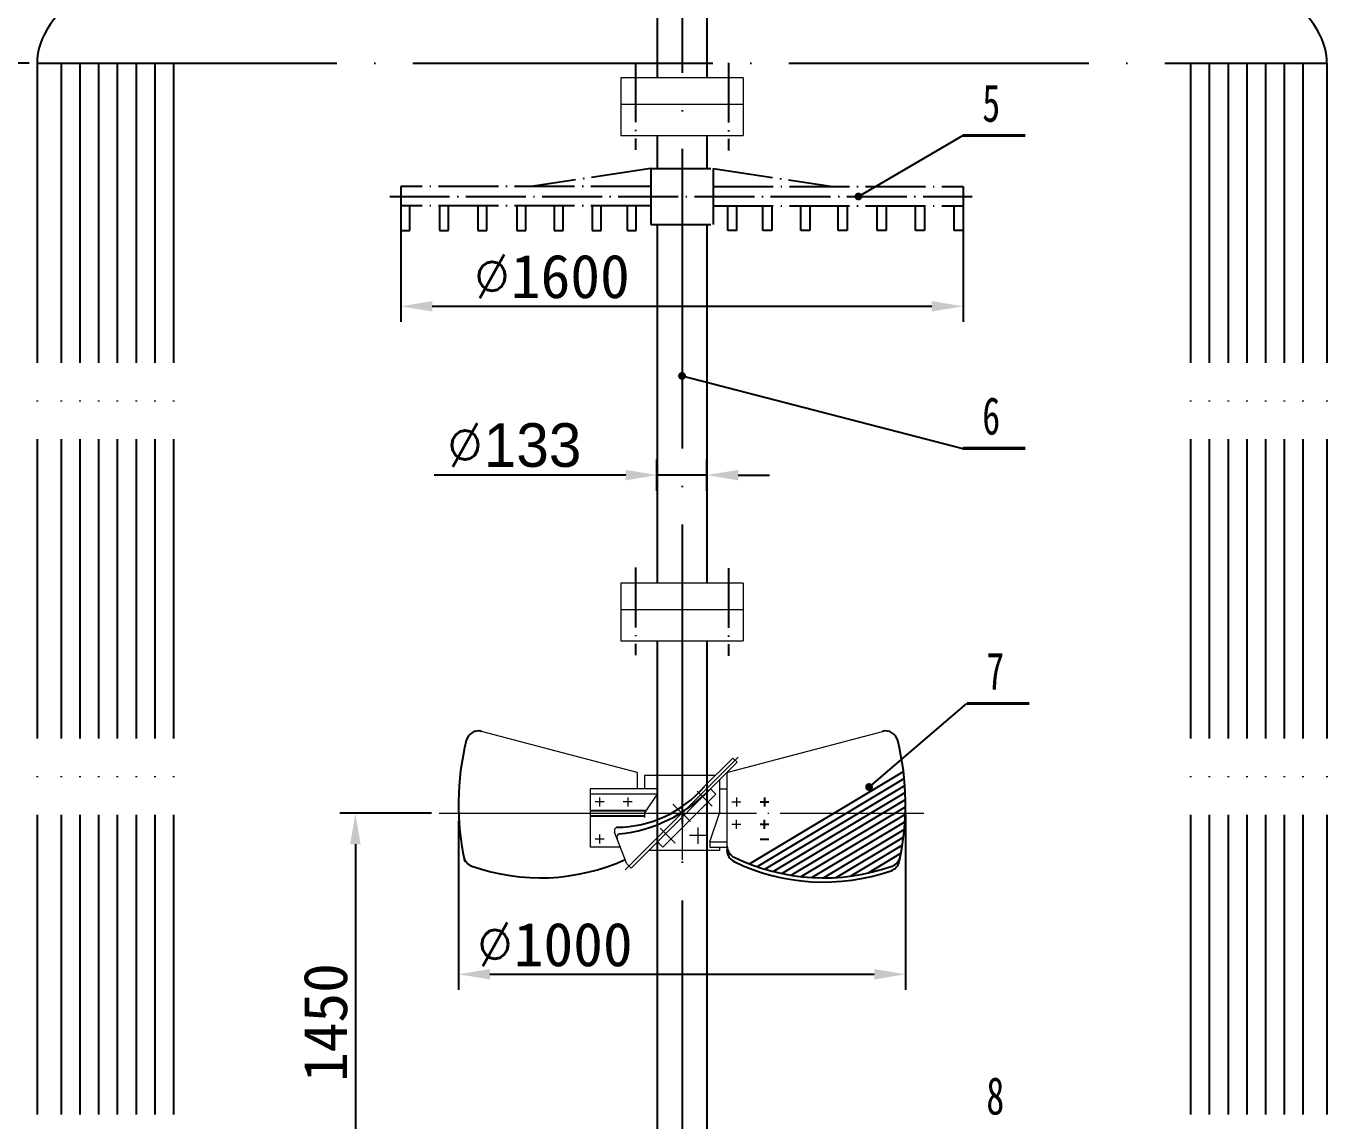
# Model space of a CAD drawing. Header units: millimetres. Extents: x 40412 to 42354, y 12295 to 14480.
# Drawn here: x 42004.4 to 42108.6, y 14288.7 to 14376.5 of the extents above; entities that cross this region are included whole.
import ezdxf
from ezdxf.enums import TextEntityAlignment as Align

# ---------------------------------------------------------------- set-up
doc = ezdxf.new("R2010")
doc.units = ezdxf.units.MM
doc.linetypes.add('ACAD_ISO04W100', pattern=[30, 24, -3, 0, -3])
doc.linetypes.add('CENTER', pattern=[50.8, 31.75, -6.35, 6.35, -6.35])
for name, color, linetype in [('1-dim', 7, 'Continuous'), ('3', 7, 'CENTER'), ('DIM', 7, 'Continuous'), ('RAHMEN025', 7, 'Continuous')]:
    doc.layers.add(name, color=color, linetype=linetype)
doc.layers.add('line', color=7, linetype='Continuous', lineweight=13)
doc.styles.add('cc', font='SIMFANG.TTF')
doc.styles.get("Standard").update_dxf_attribs({"font": 'simplex.shx'})
doc.styles.add('STYLE3', font='SimSun.ttf', dxfattribs={"height": 3.5})
doc.dimstyles.new('DIN', dxfattribs={"dimtxt": 3.5, "dimasz": 2.5, "dimexe": 1.25, "dimexo": 0.625, "dimtad": 1, "dimdec": 4, "dimdsep": 46, "dimlunit": 1, "dimtxsty": 'STYLE3', "dimcen": 2.5, "dimadec": 0, "dimazin": 0, "dimtfac": 1, "dimtdec": 4, "dimtmove": 0, "dimatfit": 1, "dimfxl": 0, "dimtvp": 1, "dimtolj": 1, "dimtzin": 0, "dimarcsym": 0})
doc.dimstyles.new('ISO-25', dxfattribs={"dimtxt": 2.5, "dimasz": 2.5, "dimexe": 1.25, "dimexo": 0.625, "dimtad": 1, "dimtxsty": 'Standard', "dimcen": 2.5, "dimadec": 0, "dimazin": 0, "dimtfac": 1, "dimtmove": 0, "dimatfit": 3, "dimfxl": 0, "dimarcsym": 0})
doc.dimstyles.new('基本尺寸', dxfattribs={"dimtxt": 2.5, "dimasz": 6, "dimexe": 2, "dimexo": 0.625, "dimgap": 0.25, "dimtad": 1, "dimtih": 1, "dimtoh": 1, "dimdec": 3, "dimlfac": 4, "dimzin": 9, "dimdsep": 46, "dimtxsty": 'Standard', "dimcen": 2.5, "dimazin": 2, "dimtp": 0.021, "dimtm": 0.002, "dimtfac": 0.67, "dimtdec": 3, "dimtmove": 0, "dimatfit": 3, "dimldrblk": 'NONE', "dimfxl": 0, "dimtolj": 1, "dimtzin": 9, "dimarcsym": 0})

# ---------------------------------------------------------------- blocks, each defined once
blk = doc.blocks.new('*D4')
at = {"layer": '1-dim', "color": 0, "lineweight": -2}
for p, q in [((42054.91, 14339.24), (42054.91, 14341.74)), ((42058.91, 14339.24), (42058.91, 14341.74)), ((42052.41, 14340.49), (42037.08, 14340.49)), ((42058.91, 14340.49), (42054.91, 14340.49)), ((42061.41, 14340.49), (42063.91, 14340.49))]:
    blk.add_line(p, q, dxfattribs=at)
at = {"layer": '1-dim', "color": 0}
for points in [[(42052.41, 14340.91), (42052.41, 14340.07), (42054.91, 14340.49)], [(42061.41, 14340.91), (42061.41, 14340.07), (42058.91, 14340.49)]]:
    blk.add_solid(points, dxfattribs=at)
at = {"layer": 'Defpoints', "color": 0}
for p in [(42058.91, 14340.49), (42054.91, 14338.62), (42058.91, 14338.62)]:
    blk.add_point(p, dxfattribs=at)
at = {"layer": '1-dim', "color": 0, "insert": (42043.45, 14342.87), "char_height": 3.5, "attachment_point": 5, "style": 'STYLE3'}
blk.add_mtext('\\A1;{\\Fsimplex.shx|c1;%%c\\f??|b0|i0|c0|p54;133}', dxfattribs=at)
blk = doc.blocks.new('*D5')
at = {"layer": '1-dim', "color": 0, "lineweight": -2}
for p, q in [((42054.29, 14391.23), (41982.64, 14391.23)), ((41983.89, 14388.73), (41983.89, 14217.03)), ((42033.18, 14214.53), (41982.64, 14214.53))]:
    blk.add_line(p, q, dxfattribs=at)
at = {"layer": '1-dim', "color": 0}
for points in [[(41983.47, 14388.73), (41984.31, 14388.73), (41983.89, 14391.23)], [(41983.47, 14217.03), (41984.31, 14217.03), (41983.89, 14214.53)]]:
    blk.add_solid(points, dxfattribs=at)
at = {"layer": 'Defpoints', "color": 0}
for p in [(42054.91, 14391.23), (41983.89, 14214.53), (42033.8, 14214.53)]:
    blk.add_point(p, dxfattribs=at)
at = {"layer": '1-dim', "color": 0, "insert": (41981.52, 14302.88), "char_height": 3.5, "attachment_point": 5, "rotation": 90, "style": 'STYLE3'}
blk.add_mtext('\\A1;6850', dxfattribs=at)
blk = doc.blocks.new('*D7')
at = {"layer": '1-dim', "color": 0, "lineweight": -2}
for p, q in [((42036.85, 14313.41), (42029.51, 14313.41)), ((42030.76, 14310.91), (42030.76, 14282.35)), ((42037.34, 14279.85), (42029.51, 14279.85))]:
    blk.add_line(p, q, dxfattribs=at)
at = {"layer": '1-dim', "color": 0}
for points in [[(42030.34, 14310.91), (42031.18, 14310.91), (42030.76, 14313.41)], [(42030.34, 14282.35), (42031.18, 14282.35), (42030.76, 14279.85)]]:
    blk.add_solid(points, dxfattribs=at)
at = {"layer": 'Defpoints', "color": 0}
for p in [(42037.47, 14313.41), (42030.76, 14279.85), (42037.96, 14279.85)]:
    blk.add_point(p, dxfattribs=at)
at = {"layer": '1-dim', "color": 0, "insert": (42028.38, 14296.63), "char_height": 3.5, "attachment_point": 5, "rotation": 90, "style": 'STYLE3'}
blk.add_mtext('\\A1;1450', dxfattribs=at)
blk = doc.blocks.new('*D12')
at = {"layer": '1-dim', "color": 0, "lineweight": -2}
for p, q in [((42004.65, 14373.48), (41994.24, 14373.48)), ((41995.49, 14370.98), (41995.49, 14232.18)), ((42004.65, 14229.68), (41994.24, 14229.68))]:
    blk.add_line(p, q, dxfattribs=at)
at = {"layer": '1-dim', "color": 0}
for points in [[(41995.07, 14370.98), (41995.9, 14370.98), (41995.49, 14373.48)], [(41995.07, 14232.18), (41995.9, 14232.18), (41995.49, 14229.68)]]:
    blk.add_solid(points, dxfattribs=at)
at = {"layer": 'Defpoints', "color": 0}
for p in [(42005.27, 14373.48), (41995.49, 14229.68), (42005.27, 14229.68)]:
    blk.add_point(p, dxfattribs=at)
at = {"layer": '1-dim', "color": 0, "insert": (41993.61, 14301.58), "char_height": 2.5, "attachment_point": 5, "rotation": 90}
blk.add_mtext('5500', dxfattribs=at)
blk = doc.blocks.new('CF法兰联轴器')
at = {"layer": 'line'}
for p, q in [((-4.9, 0), (-4.9, -4.61)), ((4.9, 0), (-4.9, 0)), ((4.9, 0), (4.9, -4.61)), ((-4.9, -2.12), (4.9, -2.12)), ((-4.9, -4.61), (4.9, -4.61))]:
    blk.add_line(p, q, dxfattribs=at)
at = {"layer": 'RAHMEN025', "linetype": 'ACAD_ISO04W100', "ltscale": 0.2}
for p, q in [((-3.72, 1.24), (-3.72, -5.77)), ((3.72, 1.21), (3.72, -5.83))]:
    blk.add_line(p, q, dxfattribs=at)
blk = doc.blocks.new('*D16')
at = {"layer": '1-dim', "color": 0, "lineweight": -2}
for p, q in [((42039.03, 14312.79), (42039.03, 14299.25)), ((42074.81, 14313.29), (42074.81, 14299.25)), ((42041.53, 14300.5), (42072.31, 14300.5))]:
    blk.add_line(p, q, dxfattribs=at)
at = {"layer": '1-dim', "color": 0}
for points in [[(42041.53, 14300.92), (42041.53, 14300.08), (42039.03, 14300.5)], [(42072.31, 14300.92), (42072.31, 14300.08), (42074.81, 14300.5)]]:
    blk.add_solid(points, dxfattribs=at)
at = {"layer": 'Defpoints', "color": 0}
for p in [(42074.81, 14313.92), (42039.03, 14313.41), (42074.81, 14300.5)]:
    blk.add_point(p, dxfattribs=at)
at = {"layer": '1-dim', "color": 0, "insert": (42046.7, 14302.87), "char_height": 3.5, "attachment_point": 5, "style": 'STYLE3'}
blk.add_mtext('\\A1;{\\Fsimplex.shx|c1;%%c}1000', dxfattribs=at)
blk = doc.blocks.new('*D17')
at = {"layer": '1-dim', "color": 0, "lineweight": -2}
for p, q in [((42034.41, 14361.43), (42034.41, 14352.76)), ((42079.41, 14361.18), (42079.41, 14352.76)), ((42036.91, 14354.01), (42076.91, 14354.01))]:
    blk.add_line(p, q, dxfattribs=at)
at = {"layer": '1-dim', "color": 0}
for points in [[(42036.91, 14354.43), (42036.91, 14353.59), (42034.41, 14354.01)], [(42076.91, 14354.43), (42076.91, 14353.59), (42079.41, 14354.01)]]:
    blk.add_solid(points, dxfattribs=at)
at = {"layer": 'Defpoints', "color": 0}
for p in [(42034.41, 14362.06), (42079.41, 14361.81), (42079.41, 14354.01)]:
    blk.add_point(p, dxfattribs=at)
at = {"layer": '1-dim', "color": 0, "insert": (42046.47, 14356.39), "char_height": 3.5, "attachment_point": 5, "style": 'STYLE3'}
blk.add_mtext('\\A1;{\\Fsimplex.shx|c1;%%c}1600', dxfattribs=at)

msp = doc.modelspace()

# ---------------------------------------------------------------- linework, layer by layer
at = {"linetype": 'ACAD_ISO04W100'}
msp.add_line((42056.91299, 14456.92171), (42056.91299, 14211.00429), dxfattribs=at)
at = {"ltscale": 0.025}
for p, q in [((42054.91299, 14391.22982), (42054.91299, 14372.31095)), ((42058.91299, 14391.22982), (42058.91299, 14372.31095)), ((42054.91299, 14367.7055), (42054.91299, 14365.05915)), ((42058.91299, 14367.7055), (42058.91299, 14365.05915)), ((42054.91299, 14360.55915), (42054.91299, 14331.83373)), ((42058.91299, 14360.55915), (42058.91299, 14331.83373)), ((42054.91299, 14327.22827), (42054.91299, 14282.84667)), ((42058.91299, 14327.22827), (42058.91299, 14282.84667))]:
    msp.add_line(p, q, dxfattribs=at)
for p, q in [((42062.31299, 14309.33717), (42074.64802, 14316.73569)), ((42062.91408, 14309.11466), (42074.70888, 14316.18915)), ((42063.5472, 14308.91137), (42074.75591, 14315.63432)), ((42064.21279, 14308.72754), (42074.78858, 14315.07087)), ((42063.15763, 14314.30106), (42063.86835, 14314.30106)), ((42063.51299, 14314.65642), (42063.51299, 14313.9457)), ((42064.91501, 14308.56569), (42074.80626, 14314.49843)), ((42065.65925, 14308.42904), (42074.80824, 14313.91658)), ((42049.56299, 14313.62011), (42054.05699, 14313.62011)), ((42049.56299, 14313.20011), (42053.91299, 14313.20011)), ((42063.51299, 14312.16379), (42063.51299, 14312.87451)), ((42066.45271, 14308.32191), (42074.79374, 14313.32484)), ((42067.30536, 14308.25029), (42074.76184, 14312.72267)), ((42063.15763, 14312.51915), (42063.86835, 14312.51915)), ((42068.23174, 14308.22288), (42074.71151, 14312.10943)), ((42063.15763, 14311.33121), (42063.86835, 14311.33121)), ((42069.25458, 14308.25333), (42074.64154, 14311.48442)), ((42070.4133, 14308.36529), (42074.55055, 14310.8468)), ((42071.78921, 14308.60751), (42074.43689, 14310.19558))]:
    msp.add_line(p, q)
for centre, radius, start, end in [((42060.04187, 14314.13577), 21.02529, 165.9677742, 192.6855153), ((42040.61415, 14318.99126), 1, 75.2012909, 165.9677742), ((42073.21182, 14318.99126), 1, 14.0322258, 104.7987091), ((42053.7841, 14314.13577), 21.02529, 347.3144847, 14.0322258), ((42051.61134, 14321.60893), 9.33515, 270.3689386, 319.5075769), ((42050.65551, 14323.41832), 11.74308, 275.9727546, 315.9150613), ((42061.51299, 14310.77285), 1, 180, 244.1029935), ((42040.4263, 14310.10573), 1, 191.6099375, 250.5274763), ((42045.57165, 14324.65793), 16.43506, 250.5274763, 294.4111959), ((42061.51299, 14310.43308), 1, 180, 244.1029935), ((42068.25432, 14324.65793), 16.43506, 244.1029935, 289.4725237), ((42073.39968, 14310.10573), 1, 289.4725237, 348.3900625), ((42068.25432, 14324.31816), 16.43506, 244.1029935, 289.1613631), ((42073.32057, 14309.73823), 1, 289.1613631, 347.3144847)]:
    msp.add_arc(centre, radius, start, end)
at = {"layer": '1-dim', "const_width": 0.25}
for points in [[(42079.39524, 14367.68551), (42084.39524, 14367.68551)], [(42079.39524, 14342.62844), (42084.39524, 14342.62844)], [(42079.72239, 14322.1906), (42084.72239, 14322.1906)]]:
    msp.add_lwpolyline(points, dxfattribs=at)
at = {"layer": '3', "linetype": 'ACAD_ISO04W100'}
for p, q in [((42005.27424, 14373.47643), (42108.55173, 14373.47643)), ((42005.27424, 14373.47643), (42005.27483, 14229.67877)), ((42007.1986, 14373.47643), (42007.1986, 14229.67877)), ((42008.6986, 14373.47643), (42008.6986, 14229.67877)), ((42010.1986, 14373.47643), (42010.1986, 14229.67877)), ((42011.6986, 14373.47643), (42011.6986, 14229.67877)), ((42013.1986, 14373.47643), (42013.1986, 14229.67877)), ((42014.6986, 14373.47643), (42014.6986, 14229.67877)), ((42016.1986, 14373.47643), (42016.1986, 14229.67877)), ((42097.62738, 14373.47643), (42097.62738, 14229.67877)), ((42099.12738, 14373.47643), (42099.12738, 14229.67877)), ((42100.62738, 14373.47643), (42100.62738, 14229.67877)), ((42102.12738, 14373.47643), (42102.12738, 14229.67877)), ((42103.62738, 14373.47643), (42103.62738, 14229.67877)), ((42105.12738, 14373.47643), (42105.12738, 14229.67877)), ((42106.62738, 14373.47643), (42106.62738, 14229.67877)), ((42108.55173, 14373.47643), (42108.55173, 14229.67877)), ((42056.91299, 14366.40786), (42056.91299, 14359.08926))]:
    msp.add_line(p, q, dxfattribs=at)
at = {"layer": '3', "linetype": 'ACAD_ISO04W100', "ltscale": 0.2}
for p, q in [((42054.41299, 14365.05915), (42044.83297, 14363.59489)), ((42054.41299, 14365.05915), (42059.41299, 14365.05915)), ((42054.41299, 14365.05915), (42054.41299, 14360.55915)), ((42059.41299, 14365.05915), (42059.41299, 14360.55915)), ((42059.41299, 14365.05915), (42068.993, 14363.59489)), ((42033.51015, 14362.80915), (42080.14147, 14362.80915)), ((42054.41299, 14363.59489), (42034.41299, 14363.59489)), ((42034.41299, 14363.59489), (42034.41299, 14361.25352)), ((42059.41299, 14363.59489), (42079.41299, 14363.59489)), ((42079.41299, 14363.59489), (42079.41299, 14361.25352)), ((42054.41299, 14362.05629), (42034.41299, 14362.05629)), ((42034.41299, 14361.80915), (42034.41299, 14360.07031)), ((42035.12824, 14360.07031), (42035.12824, 14362.05629)), ((42037.50764, 14362.05629), (42037.50764, 14360.07031)), ((42038.22289, 14360.07031), (42038.22289, 14362.05629)), ((42040.5675, 14362.05629), (42040.5675, 14360.07031)), ((42041.28275, 14360.07031), (42041.28275, 14362.05629)), ((42043.69773, 14362.05629), (42043.69773, 14360.07031)), ((42044.41299, 14360.07031), (42044.41299, 14362.05629)), ((42046.68722, 14362.05629), (42046.68722, 14360.07031)), ((42047.40247, 14360.07031), (42047.40247, 14362.05629)), ((42049.71708, 14362.05629), (42049.71708, 14360.07031)), ((42050.43233, 14360.07031), (42050.43233, 14362.05629)), ((42052.53695, 14360.07031), (42052.53695, 14362.05629)), ((42053.2522, 14360.07031), (42053.2522, 14362.05629)), ((42059.41299, 14362.05629), (42079.41299, 14362.05629)), ((42060.57377, 14360.07031), (42060.57377, 14362.05629)), ((42061.28902, 14360.07031), (42061.28902, 14362.05629)), ((42063.39364, 14360.07031), (42063.39364, 14362.05629)), ((42064.10889, 14362.05629), (42064.10889, 14360.07031)), ((42066.4235, 14360.07031), (42066.4235, 14362.05629)), ((42067.13876, 14362.05629), (42067.13876, 14360.07031)), ((42069.41299, 14360.07031), (42069.41299, 14362.05629)), ((42070.12824, 14362.05629), (42070.12824, 14360.07031)), ((42072.54322, 14360.07031), (42072.54322, 14362.05629)), ((42073.25847, 14362.05629), (42073.25847, 14360.07031)), ((42075.60308, 14360.07031), (42075.60308, 14362.05629)), ((42076.31833, 14362.05629), (42076.31833, 14360.07031)), ((42078.69773, 14360.07031), (42078.69773, 14362.05629)), ((42079.41299, 14361.80915), (42079.41299, 14360.07031)), ((42034.41299, 14360.07031), (42035.12824, 14360.07031)), ((42037.50764, 14360.07031), (42038.22289, 14360.07031)), ((42040.5675, 14360.07031), (42041.28275, 14360.07031)), ((42043.69773, 14360.07031), (42044.41299, 14360.07031)), ((42046.68722, 14360.07031), (42047.40247, 14360.07031)), ((42049.71708, 14360.07031), (42050.43233, 14360.07031)), ((42052.53695, 14360.07031), (42053.2522, 14360.07031)), ((42054.41299, 14360.55915), (42059.41299, 14360.55915)), ((42061.28902, 14360.07031), (42060.57377, 14360.07031)), ((42064.10889, 14360.07031), (42063.39364, 14360.07031)), ((42067.13876, 14360.07031), (42066.4235, 14360.07031)), ((42070.12824, 14360.07031), (42069.41299, 14360.07031)), ((42073.25847, 14360.07031), (42072.54322, 14360.07031)), ((42076.31833, 14360.07031), (42075.60308, 14360.07031)), ((42079.41299, 14360.07031), (42078.69773, 14360.07031))]:
    msp.add_line(p, q, dxfattribs=at)
at = {"layer": '3', "linetype": 'ACAD_ISO04W100', "lineweight": 13}
msp.add_line((42037.96147, 14313.41011), (42076.0069, 14313.41011), dxfattribs=at)
msp.add_line((42037.96147, 14313.41011), (42076.0069, 14313.41011), dxfattribs=at)
at = {"layer": '3', "linetype": 'ACAD_ISO04W100'}
msp.add_ellipse((42056.91299, 14373.47643), major_axis=(-51.63875, 0), ratio=0.298306234, start_param=3.141592654, end_param=6.283185307, dxfattribs=at)
at = {"layer": 'DIM', "linetype": 'ACAD_ISO04W100', "lineweight": 13}
for p, q in [((42061.40678, 14317.90391), (42052.3565, 14308.85362)), ((42058.1284, 14315.16454), (42059.32545, 14313.96749)), ((42050.66835, 14314.30106), (42049.95763, 14314.30106)), ((42050.31299, 14314.65642), (42050.31299, 14313.9457)), ((42052.91835, 14314.30106), (42052.20763, 14314.30106)), ((42052.56299, 14314.65642), (42052.56299, 14313.9457)), ((42056.18533, 14314.13776), (42057.59423, 14312.72887)), ((42060.90763, 14314.30106), (42061.61835, 14314.30106)), ((42061.26299, 14314.65642), (42061.26299, 14313.9457)), ((42061.26299, 14312.16379), (42061.26299, 14312.87451)), ((42050.31299, 14311.68657), (42050.31299, 14310.97585)), ((42055.15855, 14312.19469), (42056.3556, 14310.99764)), ((42058.18084, 14312.26772), (42058.18084, 14310.9525)), ((42060.90763, 14312.51915), (42061.61835, 14312.51915)), ((42050.66835, 14311.33121), (42049.95763, 14311.33121)), ((42058.83845, 14311.61011), (42057.52323, 14311.61011))]:
    msp.add_line(p, q, dxfattribs=at)
at = {"layer": 'DIM', "linetype": 'ACAD_ISO04W100', "lineweight": 13, "ltscale": 0.3}
for p, q in [((42056.91299, 14316.86262), (42056.91299, 14309.56447)), ((42037.47081, 14313.41011), (42076.26557, 14313.41011))]:
    msp.add_line(p, q, dxfattribs=at)
at = {"layer": 'line'}
for p, q in [((42053.31299, 14316.6707), (42040.86958, 14319.95809)), ((42060.51299, 14316.6707), (42072.9564, 14319.95809)), ((42061.32533, 14317.48304), (42052.84005, 14308.99776)), ((42060.98592, 14317.82245), (42058.53865, 14315.37518)), ((42060.98592, 14317.82245), (42061.32533, 14317.48304)), ((42053.31299, 14316.6707), (42053.31299, 14315.36172)), ((42059.57358, 14316.41011), (42053.91299, 14316.41011)), ((42053.91299, 14316.41011), (42053.91299, 14315.36172)), ((42059.91299, 14316.0707), (42059.91299, 14313.41011)), ((42060.51299, 14316.6707), (42060.51299, 14310.43308)), ((42054.96034, 14315.36172), (42049.56299, 14315.36172)), ((42049.56299, 14315.36172), (42049.56299, 14310.69482)), ((42054.96034, 14314.93746), (42049.56299, 14314.93746)), ((42053.91299, 14313.41011), (42054.96034, 14314.93746)), ((42054.96034, 14315.36172), (42054.96034, 14314.93746)), ((42059.62828, 14314.93746), (42055.38564, 14310.69482)), ((42059.20401, 14315.36172), (42059.62828, 14314.93746)), ((42059.91299, 14315.36172), (42060.51299, 14315.36172)), ((42053.91299, 14313.41011), (42053.91299, 14313.05046)), ((42059.1352, 14311.11908), (42059.91299, 14313.41011)), ((42052.50064, 14309.33717), (42051.51637, 14311.8934)), ((42051.97788, 14310.69482), (42049.56299, 14310.69482)), ((42054.96137, 14311.11908), (42055.38564, 14310.69482)), ((42059.1352, 14311.11908), (42060.51299, 14311.11908)), ((42059.1352, 14311.11908), (42059.1352, 14310.69482)), ((42059.1352, 14310.69482), (42060.51299, 14310.69482)), ((42059.91299, 14310.69482), (42059.91299, 14310.41011)), ((42059.91299, 14310.41011), (42054.2524, 14310.41011)), ((42052.50064, 14309.33717), (42052.84005, 14308.99776))]:
    msp.add_line(p, q, dxfattribs=at)
for centre in [(42051.79633, 14312.0012), (42052.00233, 14311.46622)]:
    msp.add_arc(centre, 0.3, 114.5998431, 201.0591003, dxfattribs=at)

# ---------------------------------------------------------------- block references
at = {"layer": '1-dim'}
for p in [(42056.91299, 14372.31095), (42056.91299, 14331.83373)]:
    msp.add_blockref('CF法兰联轴器', p, dxfattribs=at)

# ---------------------------------------------------------------- texts
at = {"layer": '1-dim', "lineweight": 13, "style": 'cc', "width": 0.7}
for s, p in [('5', (42081.66876, 14368.79009)), ('6', (42081.66876, 14343.73302)), ('7', (42081.99591, 14323.29518)), ('8', (42081.99591, 14289.26041))]:
    msp.add_text(s, height=3, dxfattribs=at).set_placement(p, align=Align.CENTER)

# ---------------------------------------------------------------- dimensions: what is measured, and where the dimension line sits
at = {"layer": '1-dim'}
for base, p1, p2, text, picture, middle in [((41983.89077, 14214.53015), (42054.91299, 14391.22982), (42033.8004, 14214.53015), '6850', '*D5', (41981.51577, 14302.87998)), ((42030.7592, 14279.84667), (42037.47081, 14313.41011), (42037.96147, 14279.84667), '1450', '*D7', (42028.3842, 14296.62839))]:
    dim = msp.add_linear_dim(base=base, p1=p1, p2=p2, angle=90, text=text, dimstyle='DIN', override={"dimtxt": 3}, dxfattribs=at)
    dim.commit()
    dim.dimension.update_dxf_attribs({"geometry": picture, "text_midpoint": middle})
dim = msp.add_linear_dim(base=(41995.48564, 14229.67877), p1=(42005.27424, 14373.47643), p2=(42005.27424, 14229.67877), angle=90, text='5500', dimstyle='ISO-25', dxfattribs=at)
dim.commit()
dim.dimension.update_dxf_attribs({"geometry": '*D12', "text_midpoint": (41993.61064, 14301.5776)})
for base, p1, p2, text, picture, middle in [((42079.41299, 14354.01128), (42034.41299, 14362.05629), (42079.41299, 14361.80915), '{\\Fsimplex.shx|c1;%%c}1600', '*D17', (42046.47058, 14354.01128)), ((42058.91299, 14340.49133), (42054.91299, 14338.61633), (42058.91299, 14338.61633), '{\\Fsimplex.shx|c1;%%c\\f??|b0|i0|c0|p54;133}', '*D4', (42043.45465, 14340.49133)), ((42074.80824, 14300.49841), (42039.02911, 14313.41011), (42074.80824, 14313.91658), '{\\Fsimplex.shx|c1;%%c}1000', '*D16', (42046.69808, 14300.49841))]:
    dim = msp.add_linear_dim(base=base, p1=p1, p2=p2, text=text, dimstyle='DIN', override={"dimtxt": 3}, dxfattribs=at)
    dim.commit()
    dim.dimension.update_dxf_attribs({"geometry": picture, "text_midpoint": middle, "dimtype": 160})

# ---------------------------------------------------------------- leaders
at = {"layer": '1-dim', "ltscale": 0.25}
for points in [[(42071.03448, 14362.80915), (42079.39524, 14367.68551)], [(42056.91299, 14348.4343), (42079.39524, 14342.62844)], [(42071.8892, 14315.50177), (42079.72239, 14322.1906)]]:
    msp.add_leader(points, dimstyle='基本尺寸', override={"dimasz": 2.5, "dimexe": 1.25, "dimgap": 0.625, "dimtad": 0, "dimtih": 0, "dimldrblk": 'DOTSMALL'}, dxfattribs=at)

doc.saveas('drawing.dxf')
